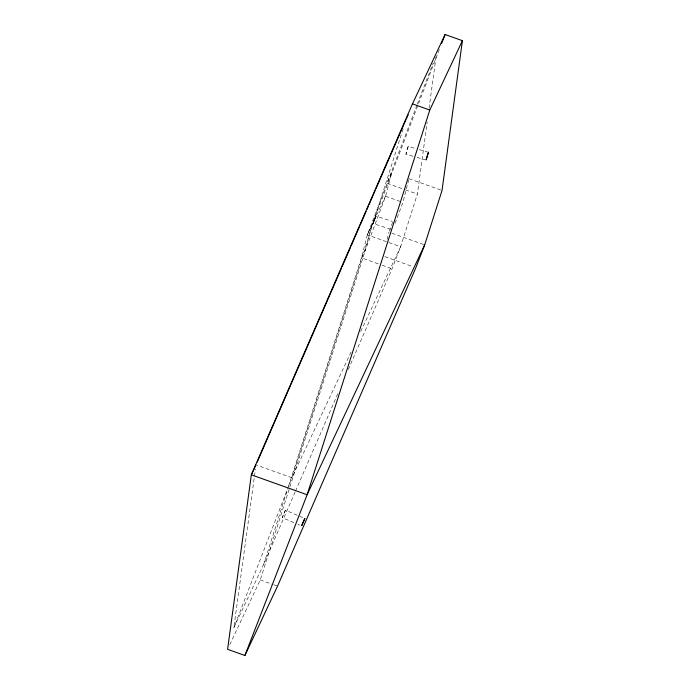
<?xml version="1.0" encoding="UTF-8"?>
<svg xmlns="http://www.w3.org/2000/svg" width="690" height="690" viewBox="0 0 690 690"><rect width="100%" height="100%" fill="white"/><g stroke="black" fill="none" stroke-linecap="round" stroke-linejoin="round"><path stroke-width="0.52" stroke-dasharray="3.45 2.59" d="M412.991 156.251L405.918 154.198L406.936 149.834L408.23 146.401L415.302 148.445M408.23 146.401L405.918 154.198M295.07 492.082L263.735 564.222L233.832 627.779L255.412 469.174M348.295 369.547L392.075 268.755L400.605 246.718L417.381 194.106L427.196 121.966M429.068 108.175L436.149 56.183M390.756 229.278L373.1 223.508L375.809 216.056L392.377 221.43M375.843 216.082L373.083 223.827M416.933 105.139L367.33 234.841L361.431 257.819L287.92 488.391M439.297 49.499L371.617 225.958L365.519 249.728L260.225 579.954L229.399 645.469M378.241 263.813L361.431 257.819L365.519 249.728L385.606 196.236L391.696 172.5L386.736 183.169L404.53 189.517M387.081 239.37L388.936 232.142M408.747 179.711L402.926 202.412L395.111 223.215M263.735 564.222L287.592 489.408M403.107 128.944L291.896 477.739L233.832 627.779M373.212 223.586L375.679 216.298M293.88 522.606L282.245 517.638L285.419 510.169L303.833 518.035M285.436 510.177L282.245 517.638M389.315 231.133L393.481 220.032M417.321 104.138L433.191 63.126M295.501 491.09L337.997 393.265M360.697 331.528L400.605 246.718L367.33 234.841L385.52 196.202M373.782 221.343L375.101 218.54M351.072 351.995L291.896 477.739L256.99 465.276M367.33 234.841L371.617 225.958M419.339 149.618L427.421 151.955M417.027 157.415L425.109 159.761M409.006 178.675L441.031 190.112M405.513 189.871L417.381 194.106M385.606 196.236L401.002 201.722M391.911 233.203L423.686 244.545M384.839 256.62L412.853 266.616M382.191 265.227L392.075 268.755M260.225 579.954L272.731 584.421M273.689 584.766L277.535 586.138M297.752 524.262L299.693 525.09"/><path stroke-width="1.03" d="M462.412 40.684L442.031 190.466L424.678 244.898L415.854 267.694L277.535 586.138L244.898 655.5L227.588 649.316L251.332 474.832L412.465 103.862L445.102 34.5L462.412 40.684L429.775 110.046L307.119 494.739L244.898 655.5M441.617 43.496L445.102 34.5M257.275 461.964L341.257 268.626M342.111 266.651L350.253 247.908M351.106 245.933L359.248 227.191M360.111 225.216L366.105 211.407M366.959 209.441L368.244 206.474M369.107 204.507L375.101 190.699M375.964 188.724L405.953 119.672M406.384 118.689L408.195 114.833M255.99 464.922L251.332 474.832L307.119 494.739L424.678 244.898M412.465 103.862L429.775 110.046M426.127 159.795L428.438 152.249L426.127 159.795M301.711 525.633L304.816 518.457L301.711 525.633"/></g></svg>
